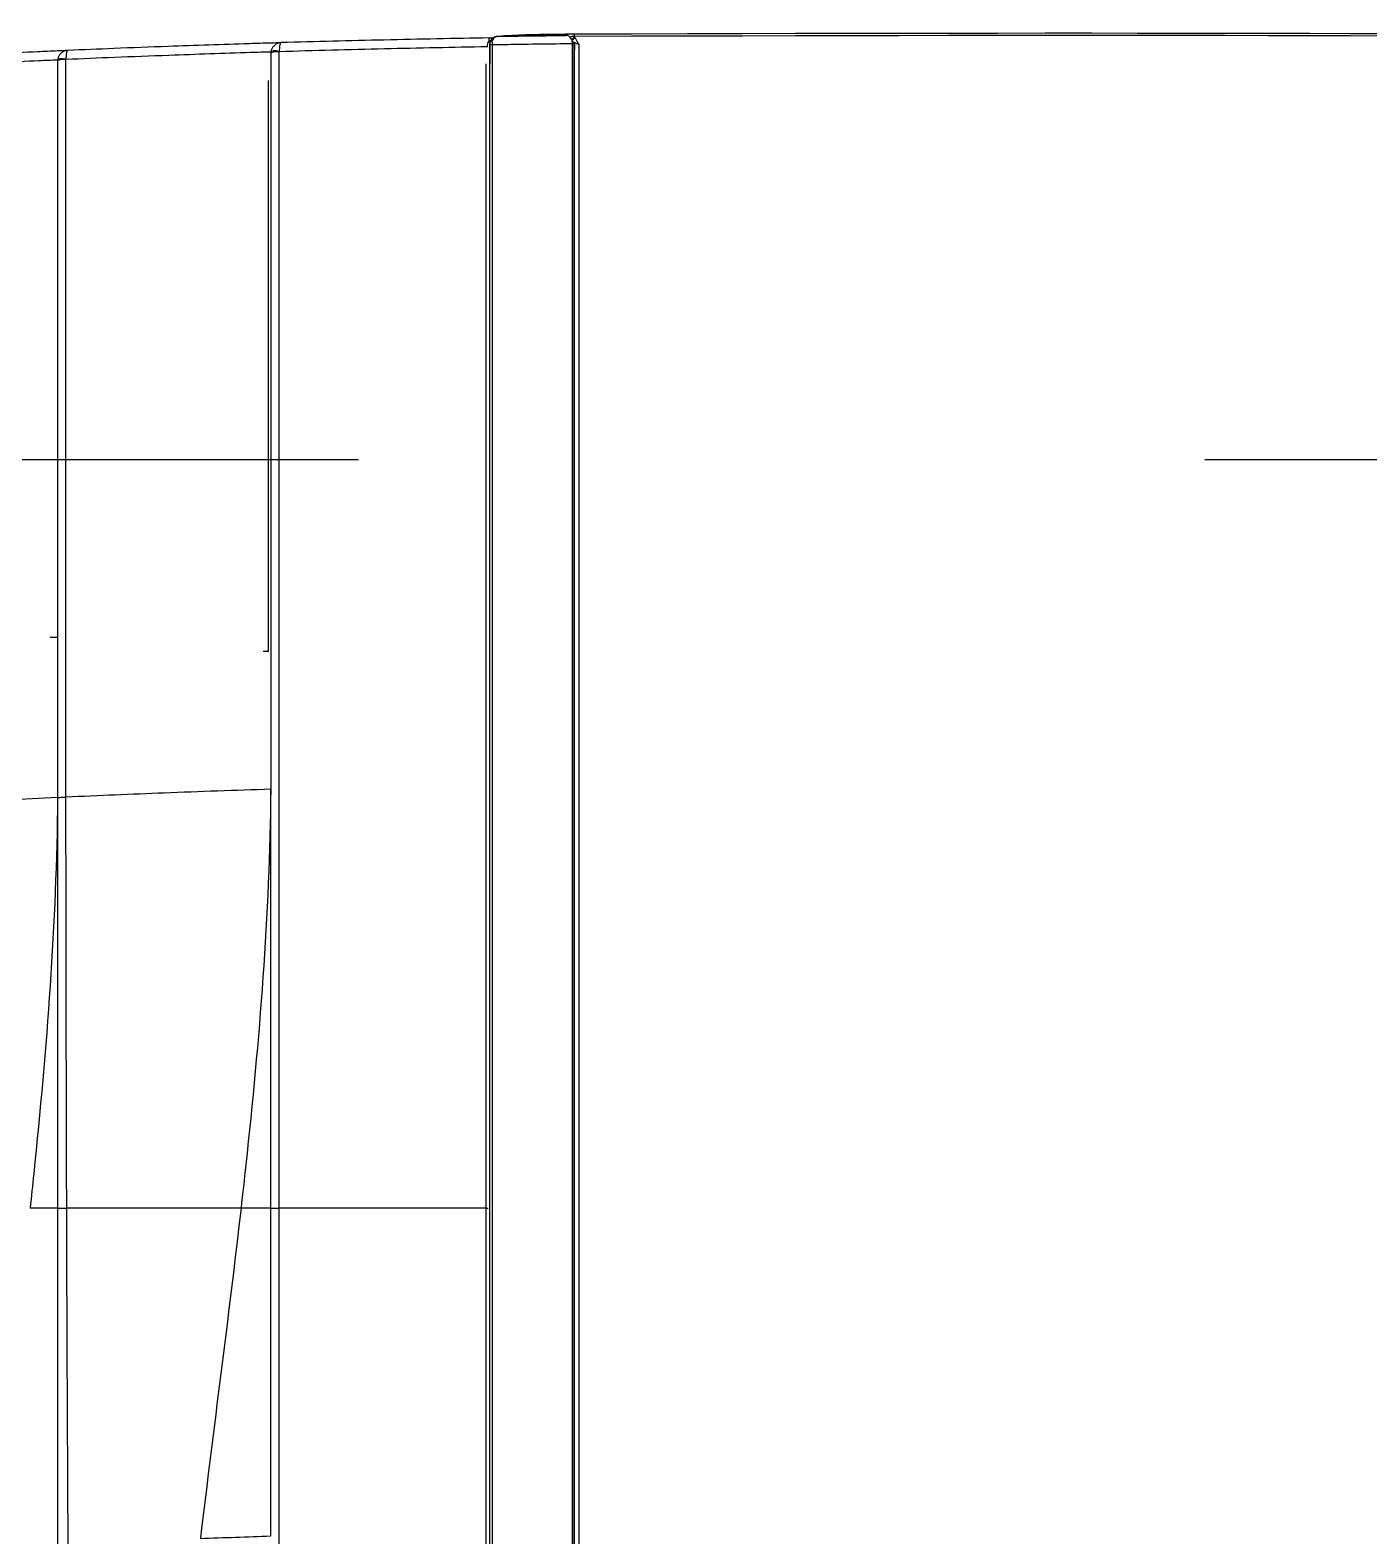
# Model space of a CAD drawing. Header units: millimetres. Extents: x 0 to 460316, y -63250 to 103204.
# Drawn here: x 222251.2 to 222376.7, y 90769.8 to 90911 of the extents above; entities that cross this region are included whole.
import ezdxf
from ezdxf.enums import TextEntityAlignment as Align

# ---------------------------------------------------------------- set-up
doc = ezdxf.new("R2010")
doc.units = ezdxf.units.MM
doc.header["$LTSCALE"] = 25
doc.linetypes.add('HIDDEN', pattern=[9.525, 6.35, -3.175])
for name, color, linetype in [('ac-Ref', 8, 'Continuous'), ('FORM(YOURNAME)-11', 1, 'Continuous'), ('도면층8', 8, 'Continuous')]:
    doc.layers.add(name, color=color, linetype=linetype)
doc.styles.add('YOURNAME', font='HY울릉도M.TTF')

# ---------------------------------------------------------------- blocks, each defined once
blk = doc.blocks.new('*U374')
at = {"color": 8}
for p, q in [((0.23, 194), (0.05, 194)), ((0.05, 194), (0.05, 194)), ((0.16, 193.19), (0.16, 193.19)), ((0.09, 190.49), (0.09, 190.49)), ((0.1, 190.56), (0.1, 190.56)), ((0.12, 189.44), (0.12, 189.43)), ((0.25, 186.81), (0.25, 186.8)), ((0.25, 186.81), (0.25, 186.8))]:
    blk.add_line(p, q, dxfattribs=at)
at = {"color": 1, "linetype": 'HIDDEN'}
blk.add_lwpolyline([(1479.94, 484.99), (1479.94, 14.99), (39.94, 14.99), (39.94, 484.99)], close=True, dxfattribs=at)
at = {"color": 8}
blk.add_arc((0.87, 193.8), 0.2, 90, 99.4283, dxfattribs=at)
for centre, major_axis, ratio, start_param, end_param in [((1.22, 194.01), (-1, -0.011), 0.000851, 5.81073, 6.230827), ((0.73, 193.82), (-0.5, 0.021), 0.710917, 0.074486, 0.971745), ((0.78, 194.01), (-0.436, 0.245), 0.699022, 0.689796, 1.432768), ((0.81, 194.06), (-0.393, 0.309), 0.676566, 0.870738, 1.553972), ((0.87, 193.8), (0.033, -0.197), 0.348188, 3.1344, 4.658358), ((0.87, 193.8), (0, -0.2), 0.351833, 3.141593, 4.716068), ((0.99, 193.8), (0, -0.2), 0.205027, 3.141593, 4.714452), ((1.09, 186.26), (0, -0.2), 0.201921, 4.714424, 6.229723), ((1.81, 166.3), (0.127, 0.79), 0.18902, 1.609012, 3.142438), ((1.84, 166.3), (0, -0.8), 0.192414, 4.720156, 6.283185), ((2.54, 146.3), (0.111, 0.792), 0.18309, 1.608242, 3.142333), ((2.57, 146.3), (0, -0.8), 0.1863, 4.724017, 6.283185)]:
    blk.add_ellipse(centre, major_axis=major_axis, ratio=ratio, start_param=start_param, end_param=end_param, dxfattribs=at)
for points, degree in [([(2.71, 380.02), (0.55, 344.73), (-0.33, 309.36), (0.05, 194)], 3), ([(0.23, 194), (-0.16, 309.37), (0.73, 344.74), (2.88, 380.03)], 3), ([(0.23, 193.81), (0.23, 193.88), (0.23, 193.94), (0.23, 194)], 3), ([(0.33, 194), (0.35, 194.02), (0.37, 194.04), (0.4, 194.05)], 3), ([(0.95, 193.8), (0.9, 193.8), (0.85, 193.8), (0.8, 193.8)], 3), ([(0.87, 194), (0.91, 194), (0.95, 194), (0.99, 194)], 3), ([(0.99, 194), (1.16, 194), (1.33, 194), (1.5, 194)], 3), ([(0.16, 193.19), (0.14, 192.41)], 1), ([(0.09, 190.49), (0.1, 190.62), (0.1, 190.75), (0.11, 190.87)], 3), ([(0.13, 191.87), (0.1, 190.56)], 1), ([(0.09, 190.49), (0.09, 190.49), (0.09, 190.49), (0.09, 190.49)], 3), ([(0.4, 186), (0.4, 186.16), (0.39, 186.31), (0.39, 186.47)], 3), ([(0.63, 186), (0.48, 185.99), (0.4, 185.99), (0.4, 185.99)], 3), ([(0.63, 186), (0.65, 186.05), (0.7, 186.11), (0.75, 186.14)], 3), ([(0.99, 186.05), (1, 186.05), (1, 186.05), (1, 186.05)], 3), ([(1, 186.05), (1.61, 186.05), (2.22, 186.05), (2.84, 186.05)], 3), ([(110.14, 185.7), (110.14, 185.8), (110.14, 185.9), (110.14, 185.9)], 3), ([(110.14, 185.7), (110.14, 179.23), (110.14, 172.76), (110.14, 166.3)], 3), ([(0.85, 166.47), (0.86, 166.15), (0.87, 165.82), (0.88, 165.5)], 3), ([(1.69, 166.29), (1.68, 166.29), (1.67, 166.29), (1.66, 166.3)], 3), ([(1.68, 165.51), (1.74, 165.5), (1.79, 165.5), (1.84, 165.5)], 3), ([(57.94, 165.3), (57.94, 165.13), (57.94, 164.95), (57.94, 164.78)], 3), ([(82.3, 165.5), (78.49, 165.5), (74.67, 165.5), (70.86, 165.5)], 3), ([(70.86, 165.5), (70.86, 165.5), (70.86, 165.5), (70.86, 165.5)], 3), ([(140.88, 165.5), (130.63, 165.5), (120.38, 165.5), (110.14, 165.5)], 3), ([(110.14, 165.5), (110.14, 164.56), (110.14, 163.63), (110.14, 162.71)], 3), ([(141.12, 158.9), (141.04, 161.1), (140.96, 163.3), (140.88, 165.5)], 3), ([(110.14, 162.71), (120.49, 161.52), (130.79, 160.13), (141.12, 158.9)], 3), ([(1.58, 146.46), (1.59, 146.14), (1.6, 145.82), (1.62, 145.5)], 3), ([(2.42, 146.29), (2.41, 146.29), (2.4, 146.29), (2.39, 146.29)], 3), ([(2.43, 145.51), (2.48, 145.5), (2.52, 145.5), (2.57, 145.5)], 3), ([(3.13, 145.5), (3.13, 145.5), (3.13, 145.5), (3.13, 145.5)], 3), ([(56.64, 145.5), (56.64, 145.27), (56.64, 145.03), (56.64, 144.8)], 3), ([(110.14, 146.36), (97.28, 146.32), (84.43, 146.29), (71.6, 146.29)], 3), ([(71.64, 145.5), (84.46, 145.5), (97.29, 145.5), (110.14, 145.5)], 3), ([(71.64, 145.5), (71.64, 145.5), (71.64, 145.5), (71.64, 145.5)], 3), ([(110.14, 145.5), (114.89, 145.5), (119.64, 145.5), (124.39, 145.5)], 3), ([(110.14, 145.5), (110.14, 144.63), (110.14, 143.77), (110.14, 142.93)], 3), ([(124.39, 145.5), (130.16, 145.5), (135.93, 145.5), (141.7, 145.5)], 3)]:
    blk.add_open_spline(points, degree=degree, dxfattribs=at)
for points, knots in [([(0.05, 194), (0.05, 193.53), (0.06, 193.07), (0.07, 192.25), (0.07, 191.9), (0.08, 191.2), (0.09, 190.84), (0.09, 190.49)], [0, 0, 0, 0, 0.399294, 0.399294, 0.699647, 0.699647, 1, 1, 1, 1]), ([(0.8, 193.8), (0.74, 193.79), (0.68, 193.78), (0.54, 193.73), (0.47, 193.69), (0.34, 193.6), (0.28, 193.53), (0.19, 193.38), (0.16, 193.28), (0.16, 193.19)], [0, 0, 0, 0, 0.154456, 0.154456, 0.374956, 0.374956, 0.653826, 0.653826, 1, 1, 1, 1]), ([(0.23, 193.81), (0.23, 193.87), (0.26, 193.93), (0.32, 193.99), (0.33, 194), (0.33, 194)], [0, 0, 0, 0, 0.894177, 0.894177, 1, 1, 1, 1]), ([(0.4, 194.05), (0.43, 194.07), (0.47, 194.09), (0.58, 194.16), (0.66, 194.21), (0.79, 194.28), (0.82, 194.29), (0.88, 194.32), (0.9, 194.34), (0.95, 194.36), (0.96, 194.37), (0.98, 194.38), (0.99, 194.38), (1, 194.39), (1.01, 194.39), (1.01, 194.4), (1.02, 194.4), (1.02, 194.4), (1.02, 194.4), (1.03, 194.4)], [0, 0, 0, 0, 0.211843, 0.211843, 0.618776, 0.618776, 0.759942, 0.759942, 0.870728, 0.870728, 0.929874, 0.929874, 0.961875, 0.961875, 0.979256, 0.979256, 0.992466, 0.992466, 1, 1, 1, 1]), ([(1.03, 194.4), (1.03, 194.4), (1.02, 194.4), (1.02, 194.39), (1.02, 194.39), (1.02, 194.38), (1.01, 194.38), (1.01, 194.36), (1, 194.36), (0.99, 194.33), (0.99, 194.32), (0.97, 194.28), (0.95, 194.25), (0.92, 194.19), (0.91, 194.15), (0.87, 194.07), (0.86, 194.03), (0.84, 193.99)], [0, 0, 0, 0, 0.013568, 0.013568, 0.037214, 0.037214, 0.068468, 0.068468, 0.126077, 0.126077, 0.232683, 0.232683, 0.432706, 0.432706, 0.68324, 0.68324, 1, 1, 1, 1]), ([(0.9, 193.94), (5.81, 193.94), (10.75, 193.94), (20.63, 193.94), (25.58, 193.94), (40.44, 193.94), (50.37, 193.94), (80.23, 193.94), (100.21, 193.94), (140.17, 193.94), (160.16, 193.94), (200.13, 193.94), (220.12, 193.94), (320.05, 193.94), (400, 193.94), (479.94, 193.94)], [0, 0, 0, 0, 0.03125, 0.03125, 0.0625, 0.0625, 0.125, 0.125, 0.25, 0.25, 0.375, 0.375, 0.5, 0.5, 1, 1, 1, 1]), ([(479.94, 193.8), (400.01, 193.8), (320.07, 193.8), (220.16, 193.8), (200.17, 193.8), (160.21, 193.8), (140.22, 193.8), (100.27, 193.8), (80.31, 193.8), (50.44, 193.8), (40.5, 193.8), (25.63, 193.8), (20.67, 193.8), (10.79, 193.8), (5.84, 193.8), (0.95, 193.8)], [0, 0, 0, 0, 0.5, 0.5, 0.625, 0.625, 0.75, 0.75, 0.875, 0.875, 0.9375, 0.9375, 0.96875, 0.96875, 1, 1, 1, 1]), ([(0.95, 193.8), (0.95, 193.4), (0.96, 193.01), (0.97, 191.74), (0.98, 190.88), (1.01, 189.14), (1.02, 188.28), (1.04, 187.03), (1.05, 186.64), (1.05, 186.26)], [0, 0, 0, 0, 0.157944, 0.157944, 0.502409, 0.502409, 0.846873, 0.846873, 1, 1, 1, 1]), ([(1.03, 194.4), (4.91, 194.37), (8.8, 194.41), (16.61, 194.41), (20.52, 194.41), (32.26, 194.41), (40.12, 194.41), (63.7, 194.41), (79.47, 194.41), (111.03, 194.41), (126.83, 194.41), (158.43, 194.41), (174.24, 194.41), (190.04, 194.41)], [0, 0, 0, 0, 0.0625, 0.0625, 0.125, 0.125, 0.25, 0.25, 0.5, 0.5, 0.75, 0.75, 1, 1, 1, 1]), ([(189.04, 194), (186.07, 194), (183.09, 194), (160.13, 194), (140.14, 194), (100.18, 194), (80.2, 194), (50.34, 194), (40.41, 194), (25.55, 194), (20.6, 194), (10.93, 194), (6.2, 194), (1.5, 194)], [0, 0, 0, 0, 0.047401, 0.047401, 0.366063, 0.366063, 0.684724, 0.684724, 0.844055, 0.844055, 0.92372, 0.92372, 1, 1, 1, 1]), ([(0.16, 193.19), (0.15, 192.75), (0.14, 192.31), (0.12, 191.43), (0.11, 191), (0.1, 190.56)], [0, 0, 0, 0, 0.5, 0.5, 1, 1, 1, 1]), ([(0.25, 186.81), (0.24, 187.01), (0.24, 187.2), (0.22, 188.27), (0.21, 189.13), (0.19, 190.87), (0.18, 191.73), (0.16, 192.79), (0.16, 192.99), (0.16, 193.19)], [0, 0, 0, 0, 0.092547, 0.092547, 0.500171, 0.500171, 0.907796, 0.907796, 1, 1, 1, 1]), ([(0.1, 190.56), (0.1, 190.49), (0.1, 190.42), (0.1, 190.26), (0.1, 190.17), (0.1, 190), (0.1, 189.91), (0.1, 189.74), (0.11, 189.65), (0.11, 189.53), (0.11, 189.48), (0.12, 189.44)], [0, 0, 0, 0, 0.214453, 0.214453, 0.429132, 0.429132, 0.640881, 0.640881, 0.851843, 0.851843, 1, 1, 1, 1]), ([(0.12, 189.44), (0.14, 189), (0.16, 188.56), (0.2, 187.68), (0.22, 187.25), (0.25, 186.81)], [0, 0, 0, 0, 0.5, 0.5, 1, 1, 1, 1]), ([(0.25, 186.81), (0.25, 186.74), (0.26, 186.68), (0.33, 186.53), (0.38, 186.45), (0.51, 186.34), (0.58, 186.3), (0.66, 186.26), (0.67, 186.26), (0.69, 186.25)], [0, 0, 0, 0, 0.291599, 0.291599, 0.694986, 0.694986, 0.955686, 0.955686, 1, 1, 1, 1]), ([(0.26, 186.8), (0.26, 186.69), (0.3, 186.48), (0.48, 186.21), (0.66, 186.1), (0.76, 186.06)], [0, 0, 0, 0, 0.370538, 0.716833, 1, 1, 1, 1]), ([(0.4, 186), (0.45, 182.72), (0.52, 179.43), (0.66, 172.92), (0.75, 169.7), (0.84, 166.47)], [0, 0, 0, 0, 0.504534, 0.504534, 1, 1, 1, 1]), ([(1.2, 185.82), (1.11, 185.82), (1.03, 185.83), (0.87, 185.87), (0.8, 185.89), (0.7, 185.95), (0.66, 185.97), (0.63, 186)], [0, 0, 0, 0, 0.3816, 0.3816, 0.752011, 0.752011, 1, 1, 1, 1]), ([(0.77, 186.05), (0.77, 186.05), (0.76, 186.05), (0.75, 186.06), (0.74, 186.06), (0.72, 186.07), (0.72, 186.08), (0.71, 186.09), (0.7, 186.11), (0.69, 186.14), (0.69, 186.16), (0.68, 186.2), (0.68, 186.23), (0.69, 186.25), (0.69, 186.25), (0.69, 186.25)], [0, 0, 0, 0, 0.0305, 0.0305, 0.248677, 0.248677, 0.304697, 0.304697, 0.529926, 0.529926, 0.756562, 0.756562, 0.983109, 0.983109, 1, 1, 1, 1]), ([(0.69, 186.25), (0.7, 186.25), (0.72, 186.25), (0.84, 186.26), (0.94, 186.26), (1.05, 186.26)], [0, 0, 0, 0, 0.159863, 0.159863, 1, 1, 1, 1]), ([(1.09, 186.06), (1, 186.06), (0.92, 186.06), (0.82, 186.06), (0.79, 186.05), (0.77, 186.05)], [0, 0, 0, 0, 0.750656, 0.750656, 1, 1, 1, 1]), ([(0.77, 186.05), (0.77, 186.05), (0.78, 186.05), (0.8, 186.05), (0.81, 186.05), (0.84, 186.05), (0.86, 186.05), (0.92, 186.05), (0.96, 186.05), (0.99, 186.05)], [0, 0, 0, 0, 0.113501, 0.113501, 0.256211, 0.256211, 0.505873, 0.505873, 1, 1, 1, 1]), ([(1.05, 186.26), (5.95, 186.26), (10.89, 186.26), (20.78, 186.26), (25.73, 186.26), (40.61, 186.26), (50.55, 186.26), (80.42, 186.26), (100.38, 186.26), (140.31, 186.26), (160.28, 186.26), (200.24, 186.26), (220.22, 186.26), (320.11, 186.26), (400.03, 186.26), (479.94, 186.26)], [0, 0, 0, 0, 0.03125, 0.03125, 0.0625, 0.0625, 0.125, 0.125, 0.25, 0.25, 0.375, 0.375, 0.5, 0.5, 1, 1, 1, 1]), ([(479.94, 186.06), (400.03, 186.06), (320.12, 186.06), (220.24, 186.06), (200.26, 186.06), (160.31, 186.06), (140.32, 186.06), (100.39, 186.06), (80.43, 186.06), (50.57, 186.06), (40.64, 186.06), (25.77, 186.06), (20.81, 186.06), (10.93, 186.06), (5.99, 186.06), (1.09, 186.06)], [0, 0, 0, 0, 0.5, 0.5, 0.625, 0.625, 0.75, 0.75, 0.875, 0.875, 0.9375, 0.9375, 0.96875, 0.96875, 1, 1, 1, 1]), ([(1.66, 166.3), (1.56, 169.59), (1.47, 172.87), (1.32, 179.38), (1.26, 182.6), (1.2, 185.82)], [0, 0, 0, 0, 0.505483, 0.505483, 1, 1, 1, 1]), ([(110.14, 185.7), (92.03, 185.7), (73.95, 185.7), (46.89, 185.7), (37.88, 185.7), (20.18, 185.7), (11.47, 185.7), (2.83, 185.7)], [0, 0, 0, 0, 0.503675, 0.503675, 0.755513, 0.755513, 1, 1, 1, 1]), ([(2.84, 186.05), (2.84, 186.04), (2.84, 186.03), (2.84, 186.02), (2.84, 186.02), (2.84, 186.02)], [0, 0, 0, 0, 0.865418, 0.865418, 1, 1, 1, 1]), ([(2.84, 186.02), (7.73, 186.02), (12.66, 186.02), (22.51, 186.02), (27.44, 186.02), (42.25, 186.02), (52.15, 186.02), (81.91, 186.02), (101.8, 186.02), (141.56, 186.02), (161.46, 186.02), (201.24, 186.02), (221.14, 186.02), (320.6, 186.02), (400.17, 186.02), (479.74, 186.02)], [0, 0, 0, 0, 0.03125, 0.03125, 0.0625, 0.0625, 0.125, 0.125, 0.25, 0.25, 0.375, 0.375, 0.5, 0.5, 1, 1, 1, 1]), ([(190.37, 185.7), (187.64, 185.7), (184.9, 185.7), (171.66, 185.7), (161.16, 185.7), (143.9, 185.7), (137.14, 185.7), (123.64, 185.7), (116.89, 185.7), (110.14, 185.7)], [0, 0, 0, 0, 0.1022, 0.1022, 0.494985, 0.494985, 0.747578, 0.747578, 1, 1, 1, 1]), ([(0.84, 166.47), (0.84, 166.47), (0.84, 166.47), (0.85, 166.45), (0.85, 166.44), (0.89, 166.41), (0.91, 166.4), (1, 166.36), (1.08, 166.35), (1.23, 166.32), (1.31, 166.31), (1.47, 166.3), (1.56, 166.3), (1.66, 166.3)], [0, 0, 0, 0, 0.004657, 0.004657, 0.171177, 0.171177, 0.329676, 0.329676, 0.60266, 0.60266, 0.791779, 0.791779, 1, 1, 1, 1]), ([(0.84, 166.47), (0.84, 166.47), (0.84, 166.47), (0.85, 166.39), (0.86, 166.31), (0.9, 166.17), (0.92, 166.1), (1.02, 165.93), (1.1, 165.83), (1.26, 165.69), (1.33, 165.64), (1.5, 165.56), (1.59, 165.53), (1.68, 165.51)], [0, 0, 0, 0, 0.004657, 0.004657, 0.171178, 0.171178, 0.329678, 0.329678, 0.602664, 0.602664, 0.791782, 0.791782, 1, 1, 1, 1]), ([(0.88, 165.5), (0.88, 165.5), (0.88, 165.5), (0.9, 164.83), (0.92, 164.16), (1.02, 160.96), (1.1, 158.41), (1.26, 154.17), (1.32, 152.47), (1.45, 149.34), (1.51, 147.9), (1.57, 146.46)], [0, 0, 0, 0, 0.000003, 0.000003, 0.105523, 0.105523, 0.506415, 0.506415, 0.773572, 0.773572, 1, 1, 1, 1]), ([(110.14, 166.3), (91.98, 166.29), (73.83, 166.29), (46.68, 166.29), (37.64, 166.29), (19.62, 166.29), (10.61, 166.29), (1.69, 166.29)], [0, 0, 0, 0, 0.5, 0.5, 0.75, 0.75, 1, 1, 1, 1]), ([(2.39, 146.29), (2.33, 147.8), (2.26, 149.32), (2.13, 152.53), (2.07, 154.24), (1.91, 158.5), (1.82, 161.06), (1.72, 164.24), (1.71, 164.87), (1.69, 165.5), (1.69, 165.5), (1.69, 165.5)], [0, 0, 0, 0, 0.235766, 0.235766, 0.501866, 0.501866, 0.901174, 0.901174, 0.999997, 0.999997, 1, 1, 1, 1]), ([(1.84, 165.5), (7.54, 165.5), (13.28, 165.5), (24.76, 165.5), (30.51, 165.5), (47.77, 165.5), (59.31, 165.5), (70.86, 165.5)], [0, 0, 0, 0, 0.25, 0.25, 0.5, 0.5, 1, 1, 1, 1]), ([(57.94, 165.3), (48.98, 165.3), (40.03, 165.3), (22.17, 165.3), (13.25, 165.3), (4.39, 165.3)], [0, 0, 0, 0, 0.5, 0.5, 1, 1, 1, 1]), ([(70.86, 165.5), (70.97, 162.18), (71.19, 155.78), (71.46, 149.36), (71.6, 146.29)], [0, 0, 0, 0, 0.520592, 1, 1, 1, 1]), ([(70.86, 165.5), (82.61, 165.39), (95.74, 164.32), (108.79, 162.86), (110.14, 162.71)], [0, 0, 0, 0, 0.896674, 1, 1, 1, 1]), ([(110.14, 165.5), (108.71, 165.5), (99.42, 165.5), (90.14, 165.5), (82.3, 165.5)], [0, 0, 0, 0, 0.154173, 1, 1, 1, 1]), ([(110.14, 165.5), (110.14, 165.53), (110.14, 165.59), (110.14, 165.93), (110.14, 166.18), (110.14, 166.3)], [0, 0, 0, 0, 0.392645, 0.726209, 1, 1, 1, 1]), ([(190.88, 166.3), (177.42, 166.3), (163.96, 166.3), (137.05, 166.3), (123.59, 166.3), (110.14, 166.3)], [0, 0, 0, 0, 0.5, 0.5, 1, 1, 1, 1]), ([(110.14, 162.71), (110.14, 161.41), (110.14, 158.78), (110.14, 154.74), (110.14, 150.59), (110.14, 147.78), (110.14, 146.36)], [0, 0, 0, 0, 0.241342, 0.488803, 0.74188, 1, 1, 1, 1]), ([(1.57, 146.46), (1.57, 146.46), (1.57, 146.46), (1.57, 146.44), (1.58, 146.42), (1.62, 146.4), (1.64, 146.38), (1.73, 146.35), (1.81, 146.33), (1.97, 146.31), (2.04, 146.3), (2.2, 146.29), (2.3, 146.29), (2.39, 146.29)], [0, 0, 0, 0, 0.004636, 0.004636, 0.174157, 0.174157, 0.335163, 0.335163, 0.60541, 0.60541, 0.79332, 0.79332, 1, 1, 1, 1]), ([(1.57, 146.46), (1.57, 146.46), (1.57, 146.45), (1.57, 146.37), (1.59, 146.3), (1.63, 146.15), (1.66, 146.08), (1.75, 145.91), (1.84, 145.81), (2, 145.67), (2.07, 145.63), (2.24, 145.55), (2.33, 145.52), (2.43, 145.51)], [0, 0, 0, 0, 0.004636, 0.004636, 0.174161, 0.174161, 0.335167, 0.335167, 0.60541, 0.60541, 0.793318, 0.793318, 1, 1, 1, 1]), ([(1.62, 145.5), (1.62, 145.5), (1.62, 145.5), (1.64, 144.87), (1.67, 144.25), (1.81, 141.21), (1.92, 138.79), (2.12, 134.75), (2.2, 133.14), (2.36, 130.16), (2.44, 128.8), (2.51, 127.44)], [0, 0, 0, 0, 0.000003, 0.000003, 0.104408, 0.104408, 0.506463, 0.506463, 0.77438, 0.77438, 1, 1, 1, 1]), ([(71.6, 146.29), (60.01, 146.29), (48.45, 146.29), (25.37, 146.29), (13.84, 146.29), (2.42, 146.29)], [0, 0, 0, 0, 0.5, 0.5, 1, 1, 1, 1]), ([(3.34, 127.28), (3.26, 128.72), (3.18, 130.15), (3.02, 133.2), (2.94, 134.83), (2.74, 138.88), (2.62, 141.31), (2.49, 144.33), (2.46, 144.91), (2.44, 145.5), (2.44, 145.5), (2.44, 145.5)], [0, 0, 0, 0, 0.235564, 0.235564, 0.502554, 0.502554, 0.903218, 0.903218, 0.999997, 0.999997, 1, 1, 1, 1]), ([(2.57, 145.5), (13.97, 145.5), (25.48, 145.5), (48.52, 145.5), (60.07, 145.5), (71.64, 145.5)], [0, 0, 0, 0, 0.5, 0.5, 1, 1, 1, 1]), ([(71.64, 145.5), (71.64, 145.51), (71.63, 145.54), (71.62, 145.72), (71.61, 145.98), (71.6, 146.19), (71.6, 146.29)], [0, 0, 0, 0, 0.261766, 0.499771, 0.747287, 1, 1, 1, 1]), ([(71.64, 145.5), (71.78, 142.34), (72.08, 136.27), (72.42, 130.19), (72.59, 127.29)], [0, 0, 0, 0, 0.521593, 1, 1, 1, 1]), ([(71.64, 145.5), (83.4, 145.39), (96.26, 144.4), (109.07, 143.04), (110.14, 142.93)], [0, 0, 0, 0, 0.916145, 1, 1, 1, 1]), ([(191.7, 146.67), (178.11, 146.67), (164.51, 146.6), (137.32, 146.47), (123.72, 146.4), (110.14, 146.36)], [0, 0, 0, 0, 0.5, 0.5, 1, 1, 1, 1]), ([(110.14, 145.5), (110.14, 145.53), (110.14, 145.59), (110.14, 145.97), (110.14, 146.24), (110.14, 146.36)], [0, 0, 0, 0, 0.391416, 0.725001, 1, 1, 1, 1])]:
    blk.add_open_spline(points, degree=3, knots=knots, dxfattribs=at)
blk = doc.blocks.new('A$C43c8e90a')
at = {"layer": '도면층8', "rotation": 270}
blk.add_blockref('*U374', (11203.98, 6666.69), dxfattribs=at)
at = {"layer": 'FORM(YOURNAME)-11', "color": 3, "style": 'YOURNAME'}
for tag, height, p in [('1', 112.62, (41267.91, 5868.13)), ('2', 112.62, (41267.91, 5707.23)), ('3', 112.62, (41267.91, 5385.45)), ('4', 112.62, (41267.91, 4902.77)), ('5', 128.71, (41267.91, 4323.55)), ('6', 128.71, (41267.91, 3760.43)), ('7', 128.71, (41267.91, 3197.3)), ('8', 128.71, (41267.91, 2634.18)), ('9', 128.71, (41267.91, 2071.05)), ('10', 128.71, (40205.33, 1524.02)), ('11', 128.71, (41267.91, 1507.93)), ('12', 128.71, (40205.33, 960.89)), ('13', 128.71, (41267.91, 960.89))]:
    blk.add_attdef(tag, text='', height=height, dxfattribs=at).set_placement(p, align=Align.MIDDLE_RIGHT)

msp = doc.modelspace()

# ---------------------------------------------------------------- block references
at = {"layer": 'ac-Ref'}
msp.add_blockref('A$C43c8e90a', (210904.25, 84244.02), dxfattribs=at)

doc.saveas('drawing.dxf')
